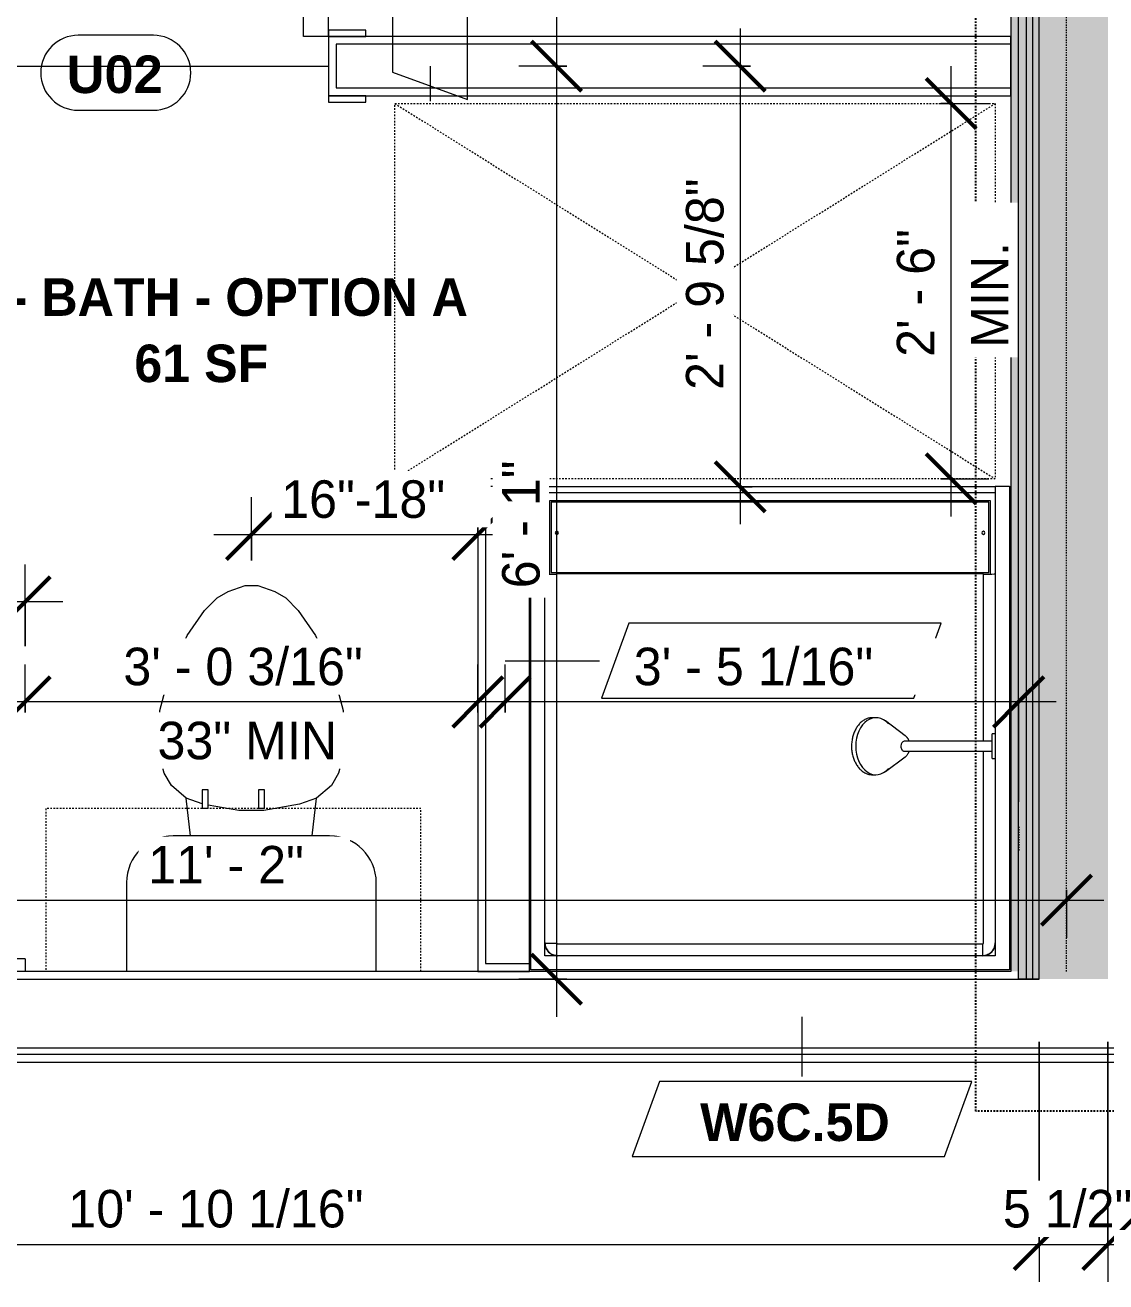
# Model space of a CAD drawing. Header units: inches. Extents: x -4058 to -1781, y 9814 to 12264.
# Drawn here: x -3018.8 to -2932.4, y 11700.5 to 11801 of the extents above; entities that cross this region are included whole.
import ezdxf

# ---------------------------------------------------------------- set-up
doc = ezdxf.new("R2010")
doc.units = ezdxf.units.IN
doc.header["$MEASUREMENT"] = 0
for name, pattern in [('Dash', [0.25, 0.125, -0.125]), ('Dash 3_32_', [0.1875, 0.09375, -0.09375]), ('Dash_2_', [0.25, 0.125, -0.125])]:
    doc.linetypes.add(name, pattern=pattern)
for name, color, linetype, lineweight in [('0-1', 7, 'Continuous', 5), ('A-ANNO-DIMS', 211, 'Continuous', 9), ('A-ANNO-DIMS-32', 211, 'Continuous', 9), ('A-AREA-IDEN', 2, 'Continuous', 9), ('A-DETL-1', 90, 'Dash 3_32_', 9), ('A-DOOR-2', 31, 'Continuous', 9), ('A-DOOR-IDEN', 31, 'Continuous', 9), ('A-FLOR-2', 192, 'Continuous', 9), ('A-GENM', 5, 'Continuous', 9), ('A-GENM-2', 147, 'Dash', 9), ('A-WALL-1', 7, 'Continuous', 9), ('A-WALL-2', 113, 'Continuous', 9), ('A-WALL-IDEN', 211, 'Continuous', 9), ('I-WALL-1', 1, 'Continuous', 18), ('I-WALL-2', 10, 'Continuous', 5), ('I-WALL-3', 7, 'Continuous', 9), ('P-SANR-FIXT', 6, 'Continuous', 9), ('Q-CASE', 31, 'Continuous', 9), ('Q-CASE-1', 31, 'Dash', 9)]:
    doc.layers.add(name, color=color, linetype=linetype, lineweight=lineweight)
doc.layers.add('0-4', color=250, linetype='Dash_2_')
doc.styles.add('Arial_B', font='arialbd.ttf', dxfattribs={"height": 3})
doc.styles.add('Century Gothic', font='ufonts.com_century-gothic.ttf', dxfattribs={"height": 3})
doc.styles.add('Century Gothic_B', font='GOTHICB.TTF', dxfattribs={"height": 3})
doc.dimstyles.new('MARKETING_DIMENSION', dxfattribs={"dimscale": 12, "dimtxt": 3.132505, "dimasz": 0.333333, "dimexe": 0.25, "dimexo": 0.166667, "dimgap": 0.041667, "dimtad": 1, "dimdec": 4, "dimrnd": 0.0625, "dimzin": 3, "dimdsep": 46, "dimlunit": 4, "dimtxsty": 'Century Gothic', "dimblk1": 'OBLIQUE', "dimblk2": 'OBLIQUE', "dimsah": 1, "dimcen": 0.09, "dimdle": 0.25, "dimazin": 0, "dimtfac": 1, "dimtdec": 4, "dimtix": 1, "dimtmove": 0, "dimatfit": 3, "dimfxl": 1, "dimtvp": 1, "dimtfill": 1, "dimfrac": 2, "dimtolj": 1, "dimtzin": 0, "dimarcsym": 2})
doc.dimstyles.new('THE_DIMENSION_STRING_3', dxfattribs={"dimscale": 12, "dimtxt": 3.132505, "dimasz": 0.333333, "dimexe": 0.25, "dimexo": 0.166667, "dimgap": 0.041667, "dimtad": 1, "dimdec": 4, "dimrnd": 0.0625, "dimzin": 3, "dimdsep": 46, "dimlunit": 4, "dimtxsty": 'Century Gothic', "dimblk1": 'OBLIQUE', "dimblk2": 'OBLIQUE', "dimsah": 1, "dimcen": 0.09, "dimdle": 0.25, "dimazin": 0, "dimtfac": 1, "dimtdec": 4, "dimtix": 1, "dimtmove": 0, "dimatfit": 3, "dimfxl": 1, "dimtvp": 1, "dimtfill": 1, "dimfrac": 2, "dimtolj": 1, "dimtzin": 0, "dimarcsym": 2})
doc.dimstyles.new('THE_DIMENSION_STRING_5', dxfattribs={"dimscale": 12, "dimtxt": 3.132505, "dimasz": 0.333333, "dimexe": 0.25, "dimexo": 0.166667, "dimgap": 0.041667, "dimtad": 1, "dimdec": 4, "dimrnd": 0.0625, "dimzin": 3, "dimdsep": 46, "dimlunit": 4, "dimtxsty": 'Century Gothic', "dimblk1": 'OBLIQUE', "dimblk2": 'OBLIQUE', "dimsah": 1, "dimcen": 0.09, "dimdle": 0.25, "dimazin": 0, "dimtfac": 1, "dimtdec": 4, "dimtix": 1, "dimtmove": 0, "dimatfit": 3, "dimfxl": 1, "dimtvp": 1, "dimtfill": 1, "dimfrac": 2, "dimtolj": 1, "dimtzin": 0, "dimarcsym": 2})

# ---------------------------------------------------------------- blocks, each defined once
blk = doc.blocks.new('CTR - 1st Phase - Common Walls_rvt-1-UNIT PLANS - 2ND FLOOR')
at = {"layer": 'I-WALL-1'}
blk.add_hatch(color=256, dxfattribs=at).paths.add_polyline_path([(-2939.34, 11725.36), (-2939.34, 12110.34), (-2939.96, 12110.34), (-2939.96, 11725.36)], flags=0)
at = {"layer": 'I-WALL-2'}
for points in [[(-2939.34, 11724.74), (-2938.71, 11724.74), (-2938.71, 12110.34), (-2939.34, 12110.34), (-2939.34, 11725.36)], [(-2938.71, 11724.74), (-2938.21, 11724.74), (-2938.21, 12110.34), (-2938.71, 12110.34), (-2938.71, 11725.36)], [(-2938.21, 11724.74), (-2937.71, 11724.74), (-2937.71, 12110.34), (-2938.21, 12110.34), (-2938.21, 11725.36)], [(-2937.71, 11724.74), (-2932.21, 11724.74), (-2932.21, 12110.34), (-2937.71, 12110.34), (-2937.71, 11725.36)]]:
    blk.add_hatch(color=256, dxfattribs=at).paths.add_polyline_path(points, flags=0)
at = {"layer": 'A-WALL-1'}
for p, q in [((-2939.34, 11725.36), (-2939.34, 12110.34)), ((-2938.71, 11725.36), (-2938.71, 12110.34)), ((-2938.21, 11725.36), (-2938.21, 12110.34)), ((-2937.71, 11725.36), (-2937.71, 12110.34)), ((-2939.34, 11724.74), (-2939.34, 11725.36)), ((-2938.71, 11724.74), (-2938.71, 11725.36)), ((-2938.21, 11724.74), (-2938.21, 11725.36)), ((-2937.71, 11724.74), (-2937.71, 11725.36)), ((-3067.15, 11724.74), (-2939.34, 11724.74)), ((-2938.71, 11724.74), (-2939.34, 11724.74)), ((-2939.34, 11724.74), (-2938.71, 11724.74)), ((-2938.21, 11724.74), (-2938.71, 11724.74)), ((-2938.71, 11724.74), (-2938.21, 11724.74)), ((-2937.71, 11724.74), (-2938.21, 11724.74)), ((-2938.21, 11724.74), (-2937.71, 11724.74)), ((-3067.15, 11719.24), (-2803.9, 11719.24)), ((-3067.15, 11718.74), (-2803.9, 11718.74))]:
    blk.add_line(p, q, dxfattribs=at)
at = {"layer": 'I-WALL-3'}
for p, q in [((-2939.96, 12110.34), (-2939.96, 11764.11)), ((-2978.46, 11725.36), (-3067.15, 11725.36)), ((-3067.15, 11718.11), (-2803.9, 11718.11))]:
    blk.add_line(p, q, dxfattribs=at)
blk = doc.blocks.new('SWING - SINGLE - FLUSH - SWING - FLUSH - 2-10 x 6-8 - PRIVACY-4202129-UNIT PLANS - 2ND FLOOR')
at = {"layer": 'A-DOOR-2'}
for p, q in [((15, 2.37), (15, 36.38)), ((17, 36.38), (15, 36.38)), ((17, 2.37), (17, 36.38)), ((-17, 2.87), (-20, 2.87)), ((-20, 2.87), (-20, 2.37)), ((-20, 2.37), (-17, 2.37)), ((-17, 2.37), (-17, 2.87)), ((17, 2.37), (15, 2.37)), ((20, 2.87), (17, 2.87)), ((17, 2.87), (17, 2.37)), ((17, 2.37), (20, 2.37)), ((20, 2.37), (20, 2.87)), ((-17, -2.38), (-20, -2.38)), ((-20, -2.38), (-20, -2.88)), ((-20, -2.88), (-17, -2.88)), ((-17, -2.88), (-17, -2.38)), ((20, -2.38), (17, -2.38)), ((17, -2.38), (17, -2.88)), ((17, -2.88), (20, -2.88)), ((20, -2.88), (20, -2.38))]:
    blk.add_line(p, q, dxfattribs=at)
blk.add_arc((17, 2.37), 34.07, 93.3657, 180, dxfattribs=at)
blk = doc.blocks.new('Toilet-Domestic-3D - Toilet-Domestic-3D-V37-UNIT PLANS - 2ND FLOOR')
at = {"layer": 'P-SANR-FIXT'}
for p, q in [((-2.74, 11), (-1.87, 11.5)), ((-1.87, 11.5), (-0.5, 12)), ((-0.5, 12), (0.5, 12)), ((0.5, 12), (1.87, 11.5)), ((1.87, 11.5), (2.74, 11)), ((-3.74, 10), (-2.74, 11)), ((2.74, 11), (3.74, 10)), ((-5.13, 8), (-3.74, 10)), ((3.74, 10), (5.13, 8)), ((-6.06, 6), (-5.13, 8)), ((5.13, 8), (6.06, 6)), ((-6.79, 4), (-6.06, 6)), ((6.06, 6), (6.79, 4)), ((-7.33, 1.99), (-6.79, 4)), ((6.79, 4), (7.33, 1.99)), ((-7.5, 0), (-7.33, 1.99)), ((7.33, 1.99), (7.5, 0)), ((-7.41, -1), (-7.5, 0)), ((-7.24, -2), (-7.41, -1)), ((7.41, -1), (7.24, -2)), ((7.5, 0), (7.41, -1)), ((-6.97, -3), (-7.24, -2)), ((7.24, -2), (6.97, -3)), ((-6.4, -4), (-6.97, -3)), ((6.97, -3), (6.4, -4)), ((-5.21, -5), (-6.4, -4)), ((6.4, -4), (5.21, -5)), ((-3.94, -5.46), (-5.21, -5)), ((-4.86, -8.02), (-5.21, -5)), ((5.21, -5), (3.84, -5.5)), ((4.86, -8.02), (5.21, -5)), ((-1, -6), (-3.45, -5.57)), ((1, -6), (-1, -6)), ((3.84, -5.5), (1, -6)), ((6.25, -8.02), (-6.25, -8.02)), ((-9.98, -11.75), (-9.98, -18.86)), ((9.98, -18.86), (9.98, -11.75))]:
    blk.add_line(p, q, dxfattribs=at)
for centre, start, end in [((-6.25, -11.75), 90, 180), ((6.25, -11.75), 0, 90)]:
    blk.add_arc(centre, 3.73, start, end, dxfattribs=at)
blk = doc.blocks.new('ADA Clearances - 30_x48_-V39-UNIT PLANS - 2ND FLOOR')
at = {"layer": 'A-GENM-2'}
for p, q in [((15, 24), (-15, -24)), ((-15, 24), (15, -24)), ((-15, 17.37), (-15, 24)), ((-15, 24), (15, 24)), ((15, 24), (15, -24)), ((-15, -24), (-15, 13)), ((15, -24), (-15, -24))]:
    blk.add_line(p, q, dxfattribs=at)
blk = doc.blocks.new('BATHROOM MIRROR - BATHROOM MIRROR 48_-3124766-UNIT PLANS - 2ND FLOOR')
at = {"layer": 'Q-CASE'}
for p, q in [((24.74, 24), (-23.26, 24)), ((-23.26, 23), (-23.26, 24)), ((24.74, 24), (24.74, 23)), ((-23.26, 23), (24.74, 23))]:
    blk.add_line(p, q, dxfattribs=at)
blk = doc.blocks.new('300 Series Wall Hung Cabinet_326 - 30_-2909952-UNIT PLANS - 2ND FLOOR')
at = {"layer": 'Q-CASE'}
for p, q in [((-2.5, -13.19), (-2.01, -13.19)), ((-2.5, -13.19), (-2.5, -14.69)), ((-2.01, -14.69), (-2.01, -13.19)), ((2, -13.19), (2.49, -13.19)), ((2, -13.19), (2, -14.69)), ((2.49, -14.69), (2.49, -13.19)), ((-2.5, -14.69), (-2.01, -14.69)), ((2, -14.69), (2.49, -14.69))]:
    blk.add_line(p, q, dxfattribs=at)
at = {"layer": 'Q-CASE-1'}
for p, q in [((15, -0.19), (-15, -0.19)), ((-15, -0.19), (-15, -13.19)), ((15, -13.19), (15, -0.19)), ((-15, -13.19), (15, -13.19))]:
    blk.add_line(p, q, dxfattribs=at)
blk = doc.blocks.new('The Shower - The Shower-4199730-UNIT PLANS - 2ND FLOOR')
at = {"layer": 'P-SANR-FIXT'}
for p, q in [((0, 39.25), (0.12, 39.25)), ((0, 0.5), (0, 39.25)), ((1.25, 39.25), (0.12, 39.25)), ((0.12, 0.62), (0.12, 39.25)), ((1.25, 39.25), (37.25, 39.25)), ((1.25, 38.75), (1.25, 39.25)), ((1.25, 1.75), (1.25, 39.25)), ((37.25, 39.25), (37.25, 38.75)), ((38.38, 39.25), (37.25, 39.25)), ((37.25, 39.25), (37.25, 19.48)), ((38.38, 39.25), (38.5, 39.25)), ((38.38, 39.25), (38.38, 0.62)), ((38.5, 39.25), (38.5, 0.5)), ((37.25, 38.75), (1.25, 38.75)), ((1.62, 38.13), (1.62, 32.27)), ((36.88, 38.13), (1.62, 38.13)), ((36.75, 38), (1.75, 38)), ((1.75, 38), (1.75, 32.38)), ((36.75, 32.38), (36.75, 38)), ((36.88, 32.27), (36.88, 38.13)), ((1.75, 32.38), (36.75, 32.38)), ((2.2, 2.75), (2.2, 32.27)), ((36.3, 32.27), (2.2, 32.27)), ((36.3, 18.89), (36.3, 32.27)), ((36.3, 2.75), (36.3, 18.11)), ((37.25, 17.52), (37.25, 1.75)), ((1.28, 2.51), (1.3, 2.43)), ((1.37, 2.28), (1.38, 2.26)), ((1.4, 2.23), (1.42, 2.2)), ((1.51, 2.08), (1.58, 2.01)), ((2.25, 2.7), (36.25, 2.7)), ((36.92, 2.01), (36.99, 2.08)), ((37.08, 2.2), (37.1, 2.23)), ((37.12, 2.26), (37.13, 2.28)), ((37.2, 2.43), (37.22, 2.51)), ((37.25, 1.75), (1.25, 1.75)), ((1.7, 1.92), (1.73, 1.9)), ((1.93, 1.8), (2.01, 1.78)), ((2.25, 1.77), (36.25, 1.77)), ((36.25, 1.75), (36.25, 1.77)), ((36.49, 1.78), (36.57, 1.8)), ((36.77, 1.9), (36.8, 1.92)), ((38.5, 0.5), (0, 0.5)), ((38.38, 0.62), (0.12, 0.62))]:
    blk.add_line(p, q, dxfattribs=at)
for centre, radius, start, end in [((2.2, 35.56), 0.125, 0, 180), ((2.2, 35.56), 0.125, 180, 0), ((36.3, 35.56), 0.125, 0, 180), ((36.3, 35.56), 0.125, 180, 0), ((2.25, 2.75), 1, 180, 270), ((36.25, 2.75), 1, 270, 0)]:
    blk.add_arc(centre, radius, start, end, dxfattribs=at)
for centre, major_axis, start_param, end_param in [((2.2, 32.28), (-0.95, 0), 0, 1.570796), ((36.3, 32.28), (0.95, 0), 4.712389, 6.283185)]:
    blk.add_ellipse(centre, major_axis=major_axis, ratio=0.019505, start_param=start_param, end_param=end_param, dxfattribs=at)
for points, knots in [([(1.25, 2.77), (1.25, 2.77), (1.27, 2.76), (1.4, 2.76), (1.64, 2.75), (1.95, 2.75), (2.12, 2.75), (2.2, 2.75)], [-1, -1, -1, -1, -0.833333, -0.666667, -0.333333, -0.166667, 0, 0, 0, 0]), ([(1.25, 2.77), (1.25, 2.7), (1.26, 2.57), (1.34, 2.32), (1.53, 2.04), (1.8, 1.86), (2.06, 1.78), (2.19, 1.77), (2.25, 1.77)], [-1, -1, -1, -1, -0.874768, -0.749536, -0.499072, -0.248608, -0.123376, 0.001856, 0.001856, 0.001856, 0.001856]), ([(1.59, 2), (1.55, 2.04), (1.47, 2.12), (1.41, 2.21), (1.38, 2.25)], [0.4597287, 0.4597287, 0.4597287, 0.4597287, 0.5714286, 0.666048, 0.666048, 0.666048, 0.666048]), ([(2.2, 2.75), (2.2, 2.74), (2.2, 2.74), (2.2, 2.73), (2.21, 2.72), (2.21, 2.72), (2.22, 2.71), (2.23, 2.71), (2.24, 2.7), (2.24, 2.7), (2.25, 2.7), (2.25, 2.7)], [-1, -1, -1, -1, -0.833333, -0.75, -0.666667, -0.583333, -0.416667, -0.291667, -0.208333, -0.083333, 0, 0, 0, 0]), ([(36.25, 1.77), (36.32, 1.77), (36.45, 1.78), (36.7, 1.86), (36.98, 2.04), (37.16, 2.32), (37.24, 2.57), (37.25, 2.7), (37.25, 2.77)], [-1, -1, -1, -1, -0.874768, -0.749536, -0.499072, -0.248608, -0.123376, 0.001856, 0.001856, 0.001856, 0.001856]), ([(36.25, 2.7), (36.26, 2.7), (36.26, 2.7), (36.27, 2.7), (36.28, 2.71), (36.28, 2.71), (36.29, 2.72), (36.29, 2.73), (36.3, 2.74), (36.3, 2.74), (36.3, 2.75), (36.3, 2.75)], [-1, -1, -1, -1, -0.833333, -0.75, -0.666667, -0.583333, -0.416667, -0.291667, -0.208333, -0.083333, 0, 0, 0, 0]), ([(36.25, 1.8), (36.25, 1.82), (36.25, 1.91), (36.25, 2.14), (36.25, 2.45), (36.25, 2.62), (36.25, 2.7)], [-0.8333333, -0.8333333, -0.8333333, -0.8333333, -0.6666667, -0.3333333, -0.1666667, 0, 0, 0, 0]), ([(37.01, 2.11), (36.97, 2.05), (36.89, 1.97), (36.79, 1.91), (36.75, 1.88)], [0.4462442, 0.4462442, 0.4462442, 0.4462442, 0.5714286, 0.666048, 0.666048, 0.666048, 0.666048]), ([(37.19, 2.42), (37.18, 2.38), (37.16, 2.33), (37.13, 2.27), (37.12, 2.25)], [0.2167295, 0.2167295, 0.2167295, 0.2167295, 0.2857143, 0.332096, 0.332096, 0.332096, 0.332096]), ([(2.25, 1.75), (2.17, 1.75), (2.03, 1.77), (1.86, 1.82), (1.77, 1.87), (1.75, 1.88)], [0, 0, 0, 0, 0.1428571, 0.2857143, 0.332096, 0.332096, 0.332096, 0.332096]), ([(36.75, 1.88), (36.7, 1.85), (36.59, 1.8), (36.42, 1.76), (36.31, 1.75), (36.25, 1.75)], [0.6665409, 0.6665409, 0.6665409, 0.6665409, 0.7857143, 0.8928571, 1, 1, 1, 1])]:
    blk.add_open_spline(points, degree=3, knots=knots, dxfattribs=at)
for points in [[(1.25, 2.71), (1.25, 2.72), (1.25, 2.74), (1.25, 2.75)], [(1.38, 2.25), (1.37, 2.27), (1.36, 2.3), (1.35, 2.32)], [(37.12, 2.25), (37.09, 2.21), (37.07, 2.18), (37.05, 2.15)], [(37.25, 2.75), (37.25, 2.72), (37.25, 2.7), (37.25, 2.67)], [(1.75, 1.88), (1.71, 1.91), (1.67, 1.94), (1.63, 1.97)]]:
    blk.add_open_spline(points, degree=3, dxfattribs=at)
blk = doc.blocks.new('Shower Head - Shower Head-3265626-UNIT PLANS - 2ND FLOOR')
at = {"layer": 'P-SANR-FIXT'}
for p, q in [((-0.98, 0), (-0.98, -0.26)), ((-0.98, 0), (0.98, 0)), ((0.98, -0.26), (-0.98, -0.26)), ((-0.39, -0.26), (-0.39, -1)), ((0.39, -1), (0.39, -0.26)), ((0.98, -0.26), (0.98, 0)), ((-0.39, -6.01), (-0.39, -7.27)), ((0.39, -7.27), (0.39, -6.01)), ((-0.84, -7.19), (-2.02, -8.78)), ((2.02, -8.78), (0.84, -7.19)), ((-2.28, -9.54), (-2.28, -9.81)), ((2.28, -9.81), (2.28, -9.54))]:
    blk.add_line(p, q, dxfattribs=at)
at = {"layer": 'P-SANR-FIXT', "flags": 128}
for points in [[(-0.39, -1), (-0.39, -1.29), (-0.39, -1.57), (-0.39, -1.85), (-0.39, -2.13), (-0.39, -2.41), (-0.39, -2.69), (-0.39, -2.96), (-0.39, -3.23), (-0.39, -3.5), (-0.39, -3.76), (-0.39, -4.02), (-0.39, -4.27), (-0.39, -4.52), (-0.39, -4.77), (-0.39, -5), (-0.39, -5.23), (-0.39, -5.46), (-0.39, -5.67), (-0.39, -5.88), (-0.39, -6.01)], [(0.39, -6.01), (0.39, -5.81), (0.39, -5.6), (0.39, -5.38), (0.39, -5.15), (0.39, -4.92), (0.39, -4.68), (0.39, -4.43), (0.39, -4.18), (0.39, -3.93), (0.39, -3.67), (0.39, -3.4), (0.39, -3.13), (0.39, -2.86), (0.39, -2.59), (0.39, -2.31), (0.39, -2.03), (0.39, -1.75), (0.39, -1.46), (0.39, -1.18), (0.39, -1)], [(-0.39, -6.87), (-0.43, -6.88), (-0.46, -6.9), (-0.49, -6.91), (-0.52, -6.93), (-0.55, -6.94), (-0.58, -6.96), (-0.61, -6.98), (-0.64, -7), (-0.67, -7.03), (-0.7, -7.05), (-0.73, -7.07), (-0.76, -7.1), (-0.78, -7.13), (-0.81, -7.16), (-0.83, -7.19), (-0.84, -7.19)], [(0.84, -7.19), (0.81, -7.16), (0.79, -7.13), (0.76, -7.1), (0.73, -7.08), (0.7, -7.05), (0.68, -7.03), (0.65, -7.01), (0.62, -6.98), (0.59, -6.97), (0.56, -6.95), (0.53, -6.93), (0.49, -6.91), (0.46, -6.9), (0.43, -6.89), (0.4, -6.87)], [(-2.28, -9.81), (-2.28, -9.88), (-2.28, -9.95), (-2.27, -10.02), (-2.25, -10.09), (-2.24, -10.16), (-2.21, -10.23), (-2.19, -10.3), (-2.16, -10.36), (-2.13, -10.43), (-2.09, -10.49), (-2.05, -10.55), (-2.01, -10.61), (-1.97, -10.67), (-1.92, -10.73), (-1.86, -10.79), (-1.81, -10.84), (-1.75, -10.89), (-1.69, -10.94), (-1.63, -10.99), (-1.57, -11.04), (-1.5, -11.08), (-1.43, -11.12), (-1.36, -11.16), (-1.28, -11.2), (-1.21, -11.24), (-1.13, -11.27), (-1.05, -11.3), (-0.97, -11.33), (-0.89, -11.36), (-0.81, -11.38), (-0.72, -11.4), (-0.64, -11.42), (-0.55, -11.44), (-0.47, -11.45), (-0.38, -11.46), (-0.29, -11.47), (-0.2, -11.48), (-0.11, -11.49), (-0.02, -11.49), (0, -11.49)], [(0, -11.49), (0.09, -11.49), (0.18, -11.48), (0.27, -11.48), (0.35, -11.47), (0.44, -11.46), (0.53, -11.44), (0.62, -11.43), (0.7, -11.41), (0.79, -11.39), (0.87, -11.36), (0.95, -11.34), (1.03, -11.31), (1.11, -11.28), (1.19, -11.25), (1.26, -11.21), (1.34, -11.17), (1.41, -11.13), (1.48, -11.09), (1.55, -11.05), (1.61, -11), (1.68, -10.95), (1.74, -10.9), (1.8, -10.85), (1.85, -10.8), (1.9, -10.74), (1.95, -10.69), (2, -10.63), (2.04, -10.57), (2.08, -10.51), (2.12, -10.44), (2.15, -10.38), (2.18, -10.31), (2.21, -10.25), (2.23, -10.18), (2.25, -10.11), (2.26, -10.04), (2.27, -9.97), (2.28, -9.9), (2.28, -9.83), (2.28, -9.81)]]:
    blk.add_lwpolyline(points, dxfattribs=at)
at = {"layer": 'P-SANR-FIXT'}
for centre, major_axis, start_param, end_param in [((0, -7.27), (0.394, 0), 3.141593, 4.712389), ((0, -7.27), (-0.394, 0), 1.570796, 3.141593), ((0, -9.54), (2.28, 0), 2.468394, 4.712389), ((0, -9.54), (-2.28, 0), 1.570796, 3.814791)]:
    blk.add_ellipse(centre, major_axis=major_axis, ratio=0.707107, start_param=start_param, end_param=end_param, dxfattribs=at)
blk = doc.blocks.new('Wall Tag - Arch Wall-3956453-UNIT PLANS - 2ND FLOOR')
at = {"layer": 'A-WALL-IDEN'}
for p, q in [((-0.3561, 0.0937), (-0.4244, -0.0937)), ((0.4244, 0.0937), (-0.3561, 0.0937)), ((0.3561, -0.0937), (0.4244, 0.0937)), ((-0.4244, -0.0937), (0.3561, -0.0937))]:
    blk.add_line(p, q, dxfattribs=at)
blk = doc.blocks.new('DIMBLOCK875-UNIT PLANS - 2ND FLOOR')
at = {"layer": 'A-ANNO-DIMS-32'}
for p, q in [((-3067.77, 11719.74), (-3067.77, 11700.54)), ((-3067.77, 11703.54), (-3067.77, 11719.74)), ((-2937.71, 11719.74), (-2937.71, 11700.54)), ((-2937.71, 11703.54), (-2937.71, 11719.74)), ((-3067.77, 11703.54), (-2937.71, 11703.54))]:
    blk.add_line(p, q, dxfattribs=at)
at = {"layer": 'A-ANNO-DIMS-32', "lineweight": 50}
for p, q in [((-3067.77, 11703.54), (-3065.77, 11705.54)), ((-2937.71, 11703.54), (-2935.71, 11705.54)), ((-3067.77, 11703.54), (-3069.77, 11701.54)), ((-2937.71, 11703.54), (-2939.71, 11701.54))]:
    blk.add_line(p, q, dxfattribs=at)
at = {"layer": 'A-ANNO-DIMS-32', "color": 0, "insert": (-3015.32, 11707.89), "char_height": 3, "width": 30.1914, "attachment_point": 1, "line_spacing_factor": 0.984502, "style": 'Century Gothic', "bg_fill": 3, "box_fill_scale": 1.25, "bg_fill_color": 256, "bg_fill_true_color": 13158600, "bg_fill_transparency": 0}
blk.add_mtext('10\' - 10 1/16"', dxfattribs=at)
blk = doc.blocks.new('_Oblique')
at = {"color": 0, "linetype": 'ByBlock', "lineweight": -2}
blk.add_line((-0.5, -0.5), (0.5, 0.5), dxfattribs=at)
blk = doc.blocks.new('DIMBLOCK876-UNIT PLANS - 2ND FLOOR')
at = {"layer": 'A-ANNO-DIMS-32'}
for p, q in [((-2937.71, 11719.74), (-2937.71, 11700.54)), ((-2937.71, 11703.54), (-2937.71, 11719.74)), ((-2932.21, 11719.74), (-2932.21, 11700.54)), ((-2932.21, 11703.54), (-2932.21, 11719.74)), ((-2937.71, 11703.54), (-2932.21, 11703.54))]:
    blk.add_line(p, q, dxfattribs=at)
at = {"layer": 'A-ANNO-DIMS-32', "lineweight": 50}
for p, q in [((-2937.71, 11703.54), (-2935.71, 11705.54)), ((-2932.21, 11703.54), (-2930.21, 11705.54)), ((-2937.71, 11703.54), (-2939.71, 11701.54)), ((-2932.21, 11703.54), (-2934.21, 11701.54))]:
    blk.add_line(p, q, dxfattribs=at)
at = {"layer": 'A-ANNO-DIMS-32', "color": 0, "insert": (-2940.6, 11707.89), "char_height": 3, "width": 13.5444, "attachment_point": 1, "line_spacing_factor": 0.984502, "style": 'Century Gothic', "bg_fill": 3, "box_fill_scale": 1.25, "bg_fill_color": 256, "bg_fill_true_color": 13158600, "bg_fill_transparency": 0}
blk.add_mtext('5 1/2"', dxfattribs=at)
blk = doc.blocks.new('DIMBLOCK877-UNIT PLANS - 2ND FLOOR')
at = {"layer": 'A-ANNO-DIMS-32'}
for p, q in [((-2932.21, 11719.74), (-2932.21, 11700.54)), ((-2932.21, 11703.54), (-2932.21, 11719.74)), ((-2803.27, 11719.74), (-2803.27, 11700.54)), ((-2803.27, 11703.54), (-2803.27, 11719.74)), ((-2932.21, 11703.54), (-2803.27, 11703.54))]:
    blk.add_line(p, q, dxfattribs=at)
at = {"layer": 'A-ANNO-DIMS-32', "lineweight": 50}
for p, q in [((-2932.21, 11703.54), (-2930.21, 11705.54)), ((-2803.27, 11703.54), (-2801.27, 11705.54)), ((-2932.21, 11703.54), (-2934.21, 11701.54)), ((-2803.27, 11703.54), (-2805.27, 11701.54))]:
    blk.add_line(p, q, dxfattribs=at)
at = {"layer": 'A-ANNO-DIMS-32', "color": 0, "insert": (-2880.32, 11707.89), "char_height": 3, "width": 30.1914, "attachment_point": 1, "line_spacing_factor": 0.984502, "style": 'Century Gothic', "bg_fill": 3, "box_fill_scale": 1.25, "bg_fill_color": 256, "bg_fill_true_color": 13158600, "bg_fill_transparency": 0}
blk.add_mtext('10\' - 8 15/16"', dxfattribs=at)
blk = doc.blocks.new('DIMBLOCK1338-UNIT PLANS - 2ND FLOOR')
at = {"layer": 'A-ANNO-DIMS-32'}
for p, q in [((-3066.77, 11751.36), (-3066.77, 11757.9)), ((-3018.77, 11751.36), (-3018.77, 11757.9)), ((-3015.77, 11754.9), (-3069.77, 11754.9)), ((-3066.77, 11754.9), (-3066.77, 11751.36)), ((-3018.77, 11754.9), (-3018.77, 11751.36))]:
    blk.add_line(p, q, dxfattribs=at)
at = {"layer": 'A-ANNO-DIMS-32', "lineweight": 50}
for p, q in [((-3066.77, 11754.9), (-3064.77, 11756.9)), ((-3018.77, 11754.9), (-3016.77, 11756.9)), ((-3066.77, 11754.9), (-3068.77, 11752.9)), ((-3018.77, 11754.9), (-3020.77, 11752.9))]:
    blk.add_line(p, q, dxfattribs=at)
at = {"layer": 'A-ANNO-DIMS-32', "color": 0, "insert": (-3048.02, 11759.24), "char_height": 3, "width": 12.5897, "attachment_point": 1, "line_spacing_factor": 0.984502, "style": 'Century Gothic', "bg_fill": 3, "box_fill_scale": 1.25, "bg_fill_color": 256, "bg_fill_true_color": 13158600, "bg_fill_transparency": 0}
blk.add_mtext('4\' - 0"', dxfattribs=at)
blk = doc.blocks.new('DIMBLOCK1340-UNIT PLANS - 2ND FLOOR')
at = {"layer": 'A-ANNO-DIMS-32'}
for p, q in [((-3018.77, 11746.07), (-3018.77, 11749.9)), ((-2982.59, 11746.07), (-2982.59, 11749.9)), ((-2979.59, 11746.9), (-3021.77, 11746.9)), ((-3018.77, 11746.9), (-3018.77, 11746.07)), ((-2982.59, 11746.9), (-2982.59, 11746.07))]:
    blk.add_line(p, q, dxfattribs=at)
at = {"layer": 'A-ANNO-DIMS-32', "lineweight": 50}
for p, q in [((-3018.77, 11746.9), (-3016.77, 11748.9)), ((-2982.59, 11746.9), (-2980.59, 11748.9)), ((-3018.77, 11746.9), (-3020.77, 11744.9)), ((-2982.59, 11746.9), (-2984.59, 11744.9))]:
    blk.add_line(p, q, dxfattribs=at)
at = {"layer": 'A-ANNO-DIMS-32', "color": 0, "char_height": 3, "attachment_point": 1, "line_spacing_factor": 0.984502, "style": 'Century Gothic', "bg_fill": 3, "box_fill_scale": 1.25, "bg_fill_color": 256, "bg_fill_true_color": 13158600, "bg_fill_transparency": 0}
for s, insert, width in [('3\' - 0 3/16"', (-3010.92, 11751.24), 24.5827), ('33" MIN', (-3008.19, 11745.32), 18.0194)]:
    blk.add_mtext(s, dxfattribs=dict(at, insert=insert, width=width))
blk = doc.blocks.new('DIMBLOCK1341-UNIT PLANS - 2ND FLOOR')
at = {"layer": 'A-ANNO-DIMS-32'}
for p, q in [((-3000.68, 11758.22), (-3000.68, 11763.28)), ((-2982.59, 11761.11), (-2982.59, 11757.28)), ((-2982.59, 11760.28), (-2982.59, 11761.11)), ((-3003.68, 11760.28), (-2979.59, 11760.28)), ((-3000.68, 11760.28), (-3000.68, 11758.22))]:
    blk.add_line(p, q, dxfattribs=at)
at = {"layer": 'A-ANNO-DIMS-32', "lineweight": 50}
for p, q in [((-3000.68, 11760.28), (-2998.68, 11762.28)), ((-2982.59, 11760.28), (-2980.59, 11762.28)), ((-3000.68, 11760.28), (-3002.68, 11758.28)), ((-2982.59, 11760.28), (-2984.59, 11758.28))]:
    blk.add_line(p, q, dxfattribs=at)
at = {"layer": 'A-ANNO-DIMS-32', "color": 0, "insert": (-2998.3, 11764.62), "char_height": 3, "width": 15.9907, "attachment_point": 1, "line_spacing_factor": 0.984502, "style": 'Century Gothic', "bg_fill": 3, "box_fill_scale": 1.25, "bg_fill_color": 256, "bg_fill_true_color": 13158600, "bg_fill_transparency": 0}
blk.add_mtext('16"-18"', dxfattribs=at)
blk = doc.blocks.new('DIMBLOCK1342-UNIT PLANS - 2ND FLOOR')
at = {"layer": 'A-ANNO-DIMS-32'}
for p, q in [((-2980.4, 11746.07), (-2980.4, 11749.9)), ((-2939.34, 11738.93), (-2939.34, 11749.9)), ((-2936.34, 11746.9), (-2983.4, 11746.9)), ((-2980.4, 11746.9), (-2980.4, 11746.07)), ((-2939.34, 11746.9), (-2939.34, 11738.93))]:
    blk.add_line(p, q, dxfattribs=at)
at = {"layer": 'A-ANNO-DIMS-32', "lineweight": 50}
for p, q in [((-2980.4, 11746.9), (-2978.4, 11748.9)), ((-2939.34, 11746.9), (-2937.34, 11748.9)), ((-2980.4, 11746.9), (-2982.4, 11744.9)), ((-2939.34, 11746.9), (-2941.34, 11744.9))]:
    blk.add_line(p, q, dxfattribs=at)
at = {"layer": 'A-ANNO-DIMS-32', "color": 0, "insert": (-2970.11, 11751.24), "char_height": 3, "width": 24.5827, "attachment_point": 1, "line_spacing_factor": 0.984502, "style": 'Century Gothic', "bg_fill": 3, "box_fill_scale": 1.25, "bg_fill_color": 256, "bg_fill_true_color": 13158600, "bg_fill_transparency": 0}
blk.add_mtext('3\' - 5 1/16"', dxfattribs=at)
blk = doc.blocks.new('DIMBLOCK1343-UNIT PLANS - 2ND FLOOR')
at = {"layer": 'A-ANNO-DIMS-32'}
for p, q in [((-2944.73, 11761.74), (-2944.73, 11797.74)), ((-2945.56, 11794.74), (-2941.73, 11794.74)), ((-2944.73, 11794.74), (-2945.56, 11794.74)), ((-2945.56, 11764.74), (-2941.73, 11764.74)), ((-2944.73, 11764.74), (-2945.56, 11764.74))]:
    blk.add_line(p, q, dxfattribs=at)
at = {"layer": 'A-ANNO-DIMS-32', "lineweight": 50}
for p, q in [((-2944.73, 11794.74), (-2946.73, 11796.74)), ((-2944.73, 11794.74), (-2942.73, 11792.74)), ((-2944.73, 11764.74), (-2946.73, 11766.74)), ((-2944.73, 11764.74), (-2942.73, 11762.74))]:
    blk.add_line(p, q, dxfattribs=at)
at = {"layer": 'A-ANNO-DIMS-32', "color": 0, "char_height": 3, "attachment_point": 1, "rotation": 90, "line_spacing_factor": 0.984502, "style": 'Century Gothic', "bg_fill": 3, "box_fill_scale": 1.25, "bg_fill_color": 256, "bg_fill_true_color": 13158600, "bg_fill_transparency": 0}
for s, insert, width in [('2\' - 6"', (-2949.08, 11774.49), 12.5897), ('MIN.', (-2943.16, 11775.21), 10.8594)]:
    blk.add_mtext(s, dxfattribs=dict(at, insert=insert, width=width))
blk = doc.blocks.new('Door Tag - Type Mark-2601225-UNIT PLANS - 2ND FLOOR')
at = {"layer": 'A-DOOR-IDEN'}
for p, q in [((0.09375, 0.09375), (-0.09375, 0.09375)), ((-0.09375, -0.09375), (0.09375, -0.09375))]:
    blk.add_line(p, q, dxfattribs=at)
for centre, start, end in [((-0.09375, 0), 90, 270), ((0.09375, 0), 270, 90)]:
    blk.add_arc(centre, 0.09375, start, end, dxfattribs=at)
blk = doc.blocks.new('DIMBLOCK1382-UNIT PLANS - 2ND FLOOR')
at = {"layer": 'A-ANNO-DIMS-32'}
for p, q in [((-2961.6, 11800.74), (-2961.6, 11761.11)), ((-2960.77, 11797.74), (-2964.6, 11797.74)), ((-2961.6, 11797.74), (-2960.77, 11797.74)), ((-2960.65, 11764.11), (-2964.6, 11764.11)), ((-2961.6, 11764.11), (-2960.65, 11764.11))]:
    blk.add_line(p, q, dxfattribs=at)
at = {"layer": 'A-ANNO-DIMS-32', "lineweight": 50}
for p, q in [((-2961.6, 11797.74), (-2963.6, 11799.74)), ((-2961.6, 11797.74), (-2959.6, 11795.74)), ((-2961.6, 11764.11), (-2963.6, 11766.11)), ((-2961.6, 11764.11), (-2959.6, 11762.11))]:
    blk.add_line(p, q, dxfattribs=at)
at = {"layer": 'A-ANNO-DIMS-32', "color": 0, "insert": (-2965.94, 11771.85), "char_height": 3, "width": 21.7784, "attachment_point": 1, "rotation": 90, "line_spacing_factor": 0.984502, "style": 'Century Gothic', "bg_fill": 3, "box_fill_scale": 1.25, "bg_fill_color": 256, "bg_fill_true_color": 13158600, "bg_fill_transparency": 0}
blk.add_mtext('2\' - 9 5/8"', dxfattribs=at)
blk = doc.blocks.new('DIMBLOCK1439-UNIT PLANS - 2ND FLOOR')
at = {"layer": 'A-ANNO-DIMS-32'}
for p, q in [((-2976.3, 11919.74), (-2976.3, 11797.74)), ((-2975.47, 11916.74), (-2979.3, 11916.74)), ((-2976.3, 11916.74), (-2975.47, 11916.74)), ((-2975.47, 11797.74), (-2979.3, 11797.74)), ((-2976.3, 11797.74), (-2975.47, 11797.74))]:
    blk.add_line(p, q, dxfattribs=at)
at = {"layer": 'A-ANNO-DIMS-32', "lineweight": 50}
for p, q in [((-2976.3, 11916.74), (-2978.3, 11918.74)), ((-2976.3, 11916.74), (-2974.3, 11914.74)), ((-2976.3, 11797.74), (-2978.3, 11799.74)), ((-2976.3, 11797.74), (-2974.3, 11795.74))]:
    blk.add_line(p, q, dxfattribs=at)
at = {"layer": 'A-ANNO-DIMS-32', "color": 0, "insert": (-2980.64, 11850.83), "char_height": 3, "width": 15.394, "attachment_point": 1, "rotation": 90, "line_spacing_factor": 0.984502, "style": 'Century Gothic', "bg_fill": 3, "box_fill_scale": 1.25, "bg_fill_color": 256, "bg_fill_true_color": 13158600, "bg_fill_transparency": 0}
blk.add_mtext('9\' - 11"', dxfattribs=at)
blk = doc.blocks.new('DIMBLOCK1440-UNIT PLANS - 2ND FLOOR')
at = {"layer": 'A-ANNO-DIMS-32', "lineweight": 50}
for p, q in [((-2976.3, 11797.74), (-2978.3, 11799.74)), ((-2976.3, 11797.74), (-2974.3, 11795.74)), ((-2976.3, 11724.74), (-2978.3, 11726.74)), ((-2976.3, 11724.74), (-2974.3, 11722.74))]:
    blk.add_line(p, q, dxfattribs=at)
at = {"layer": 'A-ANNO-DIMS-32'}
for p, q in [((-2975.47, 11797.74), (-2979.3, 11797.74)), ((-2976.3, 11797.74), (-2976.3, 11721.74)), ((-2976.3, 11797.74), (-2975.47, 11797.74)), ((-2975.47, 11724.74), (-2979.3, 11724.74)), ((-2976.3, 11724.74), (-2975.47, 11724.74))]:
    blk.add_line(p, q, dxfattribs=at)
at = {"layer": 'A-ANNO-DIMS-32', "color": 0, "insert": (-2980.64, 11755.99), "char_height": 3, "width": 12.5897, "attachment_point": 1, "rotation": 90, "line_spacing_factor": 0.984502, "style": 'Century Gothic', "bg_fill": 3, "box_fill_scale": 1.25, "bg_fill_color": 256, "bg_fill_true_color": 13158600, "bg_fill_transparency": 0}
blk.add_mtext('6\' - 1"', dxfattribs=at)
blk = doc.blocks.new('DIMBLOCK1476-UNIT PLANS - 2ND FLOOR')
at = {"layer": 'A-ANNO-DIMS-32'}
for p, q in [((-3069.52, 11740.74), (-3069.52, 11728.05)), ((-3069.52, 11731.05), (-3069.52, 11740.74)), ((-2935.52, 11731.88), (-2935.52, 11728.05)), ((-2935.52, 11731.05), (-2935.52, 11731.88)), ((-3072.52, 11731.05), (-2932.52, 11731.05))]:
    blk.add_line(p, q, dxfattribs=at)
at = {"layer": 'A-ANNO-DIMS-32', "lineweight": 50}
for p, q in [((-3069.52, 11731.05), (-3067.52, 11733.05)), ((-2935.52, 11731.05), (-2933.52, 11733.05)), ((-3069.52, 11731.05), (-3071.52, 11729.05)), ((-2935.52, 11731.05), (-2937.52, 11729.05))]:
    blk.add_line(p, q, dxfattribs=at)
at = {"layer": 'A-ANNO-DIMS-32', "color": 0, "insert": (-3008.94, 11735.39), "char_height": 3, "width": 15.394, "attachment_point": 1, "line_spacing_factor": 0.984502, "style": 'Century Gothic', "bg_fill": 3, "box_fill_scale": 1.25, "bg_fill_color": 256, "bg_fill_true_color": 13158600, "bg_fill_transparency": 0}
blk.add_mtext('11\' - 2"', dxfattribs=at)

msp = doc.modelspace()

# ---------------------------------------------------------------- linework, layer by layer
at = {"layer": '0-4'}
for p, q in [((-2942.77374, 11714.1894), (-2942.77374, 12123.7144)), ((-2626.72374, 11714.1894), (-2942.77374, 11714.1894))]:
    msp.add_line(p, q, dxfattribs=at)
at = {"layer": 'A-DETL-1'}
for p, q in [((-2935.52374, 11725.3644), (-2935.52374, 12079.3644)), ((-2966.14874, 11764.1144), (-2962.64874, 11764.1144)), ((-2939.33624, 11736.93149), (-2939.33624, 11734.93149)), ((-3069.16194, 11724.7394), (-2941.48929, 11724.7394))]:
    msp.add_line(p, q, dxfattribs=at)
at = {"layer": 'A-FLOR-2'}
for p, q in [((-3028.52374, 11797.7394), (-2994.52374, 11797.7394)), ((-3018.77374, 11725.36899), (-3010.65621, 11725.36899)), ((-2990.70377, 11725.36899), (-2982.58624, 11725.36899))]:
    msp.add_line(p, q, dxfattribs=at)
at = {"layer": 'A-WALL-2'}
for p, q in [((-2939.96124, 11800.1144), (-2994.52374, 11800.1144)), ((-2994.52374, 11800.1144), (-2994.52374, 11795.3644)), ((-2939.96124, 11795.3644), (-2939.96124, 11800.1144)), ((-2939.96124, 11799.4894), (-2993.89874, 11799.4894)), ((-2993.89874, 11799.4894), (-2993.89874, 11795.9894)), ((-2993.89874, 11795.9894), (-2939.96124, 11795.9894)), ((-2994.52374, 11795.3644), (-2939.96124, 11795.3644)), ((-2978.21124, 11764.7394), (-2982.58624, 11764.7394)), ((-2982.58624, 11764.7394), (-2982.58624, 11725.3644)), ((-2978.46124, 11764.7394), (-2978.46124, 11764.1144)), ((-2978.21124, 11764.1144), (-2978.21124, 11764.7394)), ((-2978.46124, 11764.1144), (-2981.96124, 11764.1144)), ((-2981.96124, 11764.1144), (-2981.96124, 11725.9894)), ((-2982.58624, 11725.3644), (-2978.46124, 11725.3644)), ((-2981.96124, 11725.9894), (-2978.46124, 11725.9894))]:
    msp.add_line(p, q, dxfattribs=at)
at = {"layer": 'A-WALL-IDEN'}
for p, q in [((-2986.39204, 11797.7394), (-2986.39204, 11794.9252)), ((-2956.67004, 11721.7394), (-2956.67004, 11716.9705))]:
    msp.add_line(p, q, dxfattribs=at)

# ---------------------------------------------------------------- block references
at = {"layer": '0-1'}
msp.add_blockref('CTR - 1st Phase - Common Walls_rvt-1-UNIT PLANS - 2ND FLOOR', (0, 0), dxfattribs=at)
at = {"layer": 'A-DOOR-2'}
msp.add_blockref('SWING - SINGLE - FLUSH - SWING - FLUSH - 2-10 x 6-8 - PRIVACY-4202129-UNIT PLANS - 2ND FLOOR', (-3011.52374, 11797.7394), dxfattribs=at)
at = {"layer": 'A-DOOR-IDEN', "xscale": 31.99999999999999, "yscale": 31.99999999999999, "zscale": 31.99999999999999}
msp.add_blockref('Door Tag - Type Mark-2601225-UNIT PLANS - 2ND FLOOR', (-3011.52374, 11797.20319), dxfattribs=at)
at = {"layer": 'A-GENM', "rotation": 89.99999999987901}
msp.add_blockref('ADA Clearances - 30_x48_-V39-UNIT PLANS - 2ND FLOOR', (-2965.21124, 11779.7394), dxfattribs=at)
at = {"layer": 'A-WALL-IDEN', "xscale": 31.99999999999999, "yscale": 31.99999999999999, "zscale": 31.99999999999999, "rotation": 89.99999999999955}
msp.add_blockref('Wall Tag - Arch Wall-3956453-UNIT PLANS - 2ND FLOOR', (-2986.39204, 11808.65691), dxfattribs=at)
at = {"layer": 'A-WALL-IDEN', "xscale": 31.99999999999999, "yscale": 31.99999999999999, "zscale": 31.99999999999999}
for p in [(-2959.10948, 11750.19814), (-2956.67004, 11713.55249)]:
    msp.add_blockref('Wall Tag - Arch Wall-3956453-UNIT PLANS - 2ND FLOOR', p, dxfattribs=at)
at = {"layer": 'P-SANR-FIXT'}
for name, p in [('The Shower - The Shower-4199730-UNIT PLANS - 2ND FLOOR', (-2978.46124, 11724.8644)), ('Toilet-Domestic-3D - Toilet-Domestic-3D-V37-UNIT PLANS - 2ND FLOOR', (-3000.67999, 11744.22021))]:
    msp.add_blockref(name, p, dxfattribs=at)
at = {"layer": 'P-SANR-FIXT', "rotation": 270.0000000000808}
msp.add_blockref('Shower Head - Shower Head-3265626-UNIT PLANS - 2ND FLOOR', (-2941.21124, 11743.3644), dxfattribs=at)
at = {"layer": 'Q-CASE', "rotation": 180}
for name, p in [('300 Series Wall Hung Cabinet_326 - 30_-2909952-UNIT PLANS - 2ND FLOOR', (-3002.12944, 11725.18149)), ('BATHROOM MIRROR - BATHROOM MIRROR 48_-3124766-UNIT PLANS - 2ND FLOOR', (-3042.03603, 11749.36899))]:
    msp.add_blockref(name, p, dxfattribs=at)

# ---------------------------------------------------------------- texts
at = {"layer": 'A-AREA-IDEN', "char_height": 3, "attachment_point": 1, "style": 'Century Gothic_B'}
for s, insert, width in [('ST - BATH - OPTION A', (-3026.16483, 11780.76959), 51.51), ('61 SF', (-3010.03884, 11775.47245), 12.423)]:
    msp.add_mtext(s, dxfattribs=dict(at, insert=insert, width=width))
at = {"layer": 'A-DOOR-IDEN', "insert": (-3015.45562, 11798.58305), "char_height": 3, "width": 9.393, "attachment_point": 1, "style": 'Arial_B'}
msp.add_mtext('U02', dxfattribs=at)
at = {"layer": 'A-WALL-IDEN', "char_height": 3, "attachment_point": 1, "style": 'Century Gothic_B'}
for s, insert, width in [('W4DØF', (-2966.57737, 11751.44568), 17.978), ('W6C.5D', (-2964.80565, 11714.80002), 19.594)]:
    msp.add_mtext(s, dxfattribs=dict(at, insert=insert, width=width))

# ---------------------------------------------------------------- next in the draw order: dimensions: what is measured, and where the dimension line sits
at = {"layer": 'A-ANNO-DIMS'}
for base, p1, p2, dimstyle, override, picture, middle in [((-2976.2995, 11797.7394), (-2973.47107, 11916.7394), (-2973.47107, 11797.7394), 'MARKETING_DIMENSION', {"dimpost": '<>', "dimfxl": 119}, 'DIMBLOCK1439-UNIT PLANS - 2ND FLOOR', (-2978.37496, 11857.2394)), ((-2961.5986, 11764.1144), (-2958.77017, 11797.7394), (-2962.64874, 11764.1144), 'THE_DIMENSION_STRING_5', {"dimpost": '<>', "dimfxl": 33.847953}, 'DIMBLOCK1382-UNIT PLANS - 2ND FLOOR', (-2963.84027, 11780.9269))]:
    dim = msp.add_linear_dim(base=base, p1=p1, p2=p2, angle=90, dimstyle=dimstyle, override=override, dxfattribs=at)
    dim.commit()
    dim.dimension.update_dxf_attribs({"geometry": picture, "text_midpoint": middle})
dim = msp.add_linear_dim(base=(-2944.73418, 11794.7394), p1=(-2947.56261, 11764.7394), p2=(-2947.56261, 11794.7394), angle=90, text='<>\\XMIN.', dimstyle='THE_DIMENSION_STRING_5', override={"dimpost": '<>', "dimfxl": 30}, dxfattribs=at)
dim.commit()
dim.dimension.update_dxf_attribs({"geometry": 'DIMBLOCK1343-UNIT PLANS - 2ND FLOOR', "text_midpoint": (-2944.73418, 11779.7394)})
dim = msp.add_linear_dim(base=(-2982.58624, 11760.27729), p1=(-3000.67999, 11756.22021), p2=(-2982.58624, 11763.10572), text='16"-18"', dimstyle='THE_DIMENSION_STRING_5', override={"dimpost": '<>', "dimfxl": 19.359598}, dxfattribs=at)
dim.commit()
dim.dimension.update_dxf_attribs({"geometry": 'DIMBLOCK1341-UNIT PLANS - 2ND FLOOR', "text_midpoint": (-2991.63311, 11762.35275)})
for base, p1, p2, dimstyle, override, picture, middle in [((-3066.77374, 11754.89761), (-3018.77374, 11749.3644), (-3066.77374, 11749.3644), 'THE_DIMENSION_STRING_5', {"dimpost": '<>', "dimfxl": 48}, 'DIMBLOCK1338-UNIT PLANS - 2ND FLOOR', (-3042.77374, 11756.97307)), ((-2937.71124, 11703.53988), (-3067.77374, 11721.7394), (-2937.71124, 11721.7394), 'THE_DIMENSION_STRING_3', {"dimpost": '<>', "dimfxl": 130.0625}, 'DIMBLOCK875-UNIT PLANS - 2ND FLOOR', (-3002.74249, 11705.78156))]:
    dim = msp.add_linear_dim(base=base, p1=p1, p2=p2, dimstyle=dimstyle, override=override, dxfattribs=at)
    dim.commit()
    dim.dimension.update_dxf_attribs({"geometry": picture, "text_midpoint": middle})

# ---------------------------------------------------------------- next in the draw order: dimensions: what is measured, and where the dimension line sits
dim = msp.add_linear_dim(base=(-3018.77374, 11746.89761), p1=(-2982.58624, 11744.06918), p2=(-3018.77374, 11744.06918), text='<>\\X33" MIN', dimstyle='THE_DIMENSION_STRING_5', override={"dimpost": '<>', "dimfxl": 36.1875}, dxfattribs=at)
dim.commit()
dim.dimension.update_dxf_attribs({"geometry": 'DIMBLOCK1340-UNIT PLANS - 2ND FLOOR', "text_midpoint": (-3000.67999, 11746.89761)})
dim = msp.add_linear_dim(base=(-2932.21124, 11703.53988), p1=(-2937.71124, 11721.7394), p2=(-2932.21124, 11721.7394), dimstyle='THE_DIMENSION_STRING_3', override={"dimpost": '<>', "dimfxl": 5.5}, dxfattribs=at)
dim.commit()
dim.dimension.update_dxf_attribs({"geometry": 'DIMBLOCK876-UNIT PLANS - 2ND FLOOR', "text_midpoint": (-2934.96124, 11705.78156)})

# ---------------------------------------------------------------- next in the draw order: linework, layer by layer
at = {"layer": 'A-WALL-IDEN'}
msp.add_line((-2980.39874, 11750.19814), (-2972.84119, 11750.19814), dxfattribs=at)

# ---------------------------------------------------------------- next in the draw order: dimensions: what is measured, and where the dimension line sits
at = {"layer": 'A-ANNO-DIMS'}
dim = msp.add_linear_dim(base=(-2803.27374, 11703.53988), p1=(-2932.21124, 11721.7394), p2=(-2803.27374, 11721.7394), dimstyle='THE_DIMENSION_STRING_3', override={"dimpost": '<>', "dimfxl": 128.9375}, dxfattribs=at)
dim.commit()
dim.dimension.update_dxf_attribs({"geometry": 'DIMBLOCK877-UNIT PLANS - 2ND FLOOR', "text_midpoint": (-2867.74249, 11705.78156)})

# ---------------------------------------------------------------- next in the draw order: dimensions: what is measured, and where the dimension line sits
dim = msp.add_linear_dim(base=(-2980.39874, 11746.89761), p1=(-2939.33624, 11736.93149), p2=(-2980.39874, 11744.06918), angle=0, dimstyle='THE_DIMENSION_STRING_5', override={"dimpost": '<>', "dimfxl": 41.678239}, dxfattribs=at)
dim.commit()
dim.dimension.update_dxf_attribs({"geometry": 'DIMBLOCK1342-UNIT PLANS - 2ND FLOOR', "text_midpoint": (-2959.86749, 11749.13928)})

# ---------------------------------------------------------------- next in the draw order: dimensions: what is measured, and where the dimension line sits
dim = msp.add_linear_dim(base=(-2976.2995, 11724.7394), p1=(-2973.47107, 11797.7394), p2=(-2973.47107, 11724.7394), angle=90, dimstyle='MARKETING_DIMENSION', override={"dimpost": '<>', "dimfxl": 73}, dxfattribs=at)
dim.commit()
dim.dimension.update_dxf_attribs({"geometry": 'DIMBLOCK1440-UNIT PLANS - 2ND FLOOR', "text_midpoint": (-2978.37496, 11761.2394)})

# ---------------------------------------------------------------- next in the draw order: dimensions: what is measured, and where the dimension line sits
dim = msp.add_linear_dim(base=(-2935.52374, 11731.04838), p1=(-3069.52374, 11742.74399), p2=(-2935.52374, 11733.8768), dimstyle='MARKETING_DIMENSION', override={"dimpost": '<>', "dimfxl": 134.293064}, dxfattribs=at)
dim.commit()
dim.dimension.update_dxf_attribs({"geometry": 'DIMBLOCK1476-UNIT PLANS - 2ND FLOOR', "text_midpoint": (-3002.52374, 11733.0861)})

doc.saveas('drawing.dxf')
